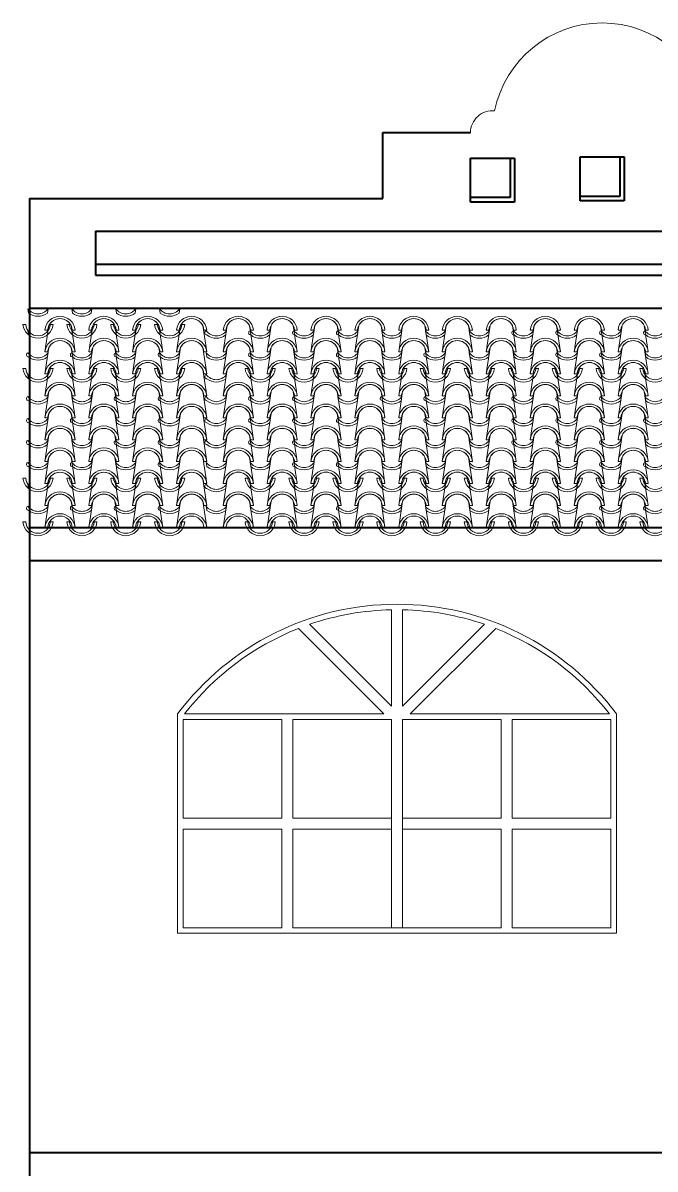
# Model space of a CAD drawing. Header units: inches. Extents: x -114 to 163, y -251 to 267.
# Drawn here: x 97.01 to 99.89, y 53.38 to 58.6 of the extents above; entities that cross this region are included whole.
import ezdxf

# ---------------------------------------------------------------- set-up
doc = ezdxf.new("R2010")
doc.units = ezdxf.units.IN
doc.header["$MEASUREMENT"] = 0
doc.layers.add('DOOR WINDOW 1 75', color=7, linetype='Continuous', lineweight=9, true_color=0x666666)
doc.layers.add('HATCH A 1 75', color=7, linetype='Continuous', lineweight=0, true_color=0xdedede)
doc.layers.add('WALL 1 75', color=250, linetype='Continuous', lineweight=40)

msp = doc.modelspace()

# ---------------------------------------------------------------- linework, layer by layer
at = {"color": 250, "linetype": 'Continuous', "lineweight": 0}
for centre, radius, start, end in [((99.6478, 58.1046), 0.5, 11.4783, 168.5217), ((99.1478, 58.1046), 0.1, 84.2608, 180)]:
    msp.add_arc(centre, radius, start, end, dxfattribs=at)
at = {"layer": 'DOOR WINDOW 1 75'}
for p, q in [((98.6878, 55.9294), (98.6878, 55.49)), ((98.7378, 55.9294), (98.7378, 55.49)), ((98.6878, 55.49), (98.3146, 55.8631)), ((98.7378, 55.49), (99.1109, 55.8631)), ((98.6524, 55.4546), (98.263, 55.8441)), ((98.7731, 55.4546), (99.1626, 55.8441)), ((97.7128, 55.4546), (97.7128, 54.4546)), ((97.7442, 55.4546), (98.6524, 55.4546)), ((98.7731, 55.4546), (99.6813, 55.4546)), ((99.7128, 55.4546), (99.7128, 54.4546)), ((97.7378, 55.4296), (98.1878, 55.4296)), ((97.7378, 55.4296), (97.7378, 54.9796)), ((98.1878, 55.4296), (98.1878, 54.9796)), ((98.2378, 55.4296), (98.6878, 55.4296)), ((98.2378, 55.4296), (98.2378, 54.9796)), ((98.6878, 55.4296), (98.6878, 54.4796)), ((98.7378, 55.4296), (99.1878, 55.4296)), ((98.7378, 55.4296), (98.7378, 54.4796)), ((99.1878, 55.4296), (99.1878, 54.9796)), ((99.2378, 55.4296), (99.6878, 55.4296)), ((99.2378, 55.4296), (99.2378, 54.9796)), ((99.6878, 55.4296), (99.6878, 54.9796)), ((97.7378, 54.9796), (98.1878, 54.9796)), ((98.2378, 54.9796), (98.6878, 54.9796)), ((98.7378, 54.9796), (99.1878, 54.9796)), ((99.2378, 54.9796), (99.6878, 54.9796)), ((97.7378, 54.9296), (98.1878, 54.9296)), ((97.7378, 54.9296), (97.7378, 54.4796)), ((98.1878, 54.9296), (98.1878, 54.4796)), ((98.2378, 54.9296), (98.6878, 54.9296)), ((98.2378, 54.9296), (98.2378, 54.4796)), ((98.7378, 54.9296), (99.1878, 54.9296)), ((99.1878, 54.9296), (99.1878, 54.4796)), ((99.2378, 54.9296), (99.6878, 54.9296)), ((99.2378, 54.9296), (99.2378, 54.4796)), ((99.6878, 54.9296), (99.6878, 54.4796)), ((97.7128, 54.4546), (99.7128, 54.4546)), ((97.7378, 54.4796), (98.1878, 54.4796)), ((98.2378, 54.4796), (99.1878, 54.4796)), ((99.2378, 54.4796), (99.6878, 54.4796))]:
    msp.add_line(p, q, dxfattribs=at)
for radius, start, end in [(1.25, 36.8699, 143.1301), (1.225, 91.1694, 108.9663), (1.225, 71.0337, 88.8306), (1.225, 111.5416, 142.248), (1.225, 37.752, 68.4584)]:
    msp.add_arc((98.7128, 54.7046), radius, start, end, dxfattribs=at)
at = {"layer": 'HATCH A 1 75'}
for points in [[(97.0306, 57.3014), (97.0335, 57.2821, 0.347987), (97.1193, 57.2821), (97.1222, 57.3014, -0.511446), (97.0306, 57.3014, 0.861187)], [(97.2306, 57.3014), (97.2335, 57.2821, 0.347987), (97.3193, 57.2821), (97.3222, 57.3014, -0.511446), (97.2306, 57.3014, 0.861187)], [(97.4306, 57.3014), (97.4335, 57.2821, 0.347987), (97.5193, 57.2821), (97.5222, 57.3014, -0.511446), (97.4306, 57.3014, 0.861187)], [(97.6306, 57.3014), (97.6335, 57.2821, 0.347987), (97.7193, 57.2821), (97.7222, 57.3014, -0.511446), (97.6306, 57.3014, 0.861187)], [(97.1077, 57.1046), (97.1257, 57.2248, -0.624551), (97.2271, 57.2248), (97.2452, 57.1046)], [(97.3077, 57.1046), (97.3257, 57.2248, -0.624551), (97.4271, 57.2248), (97.4452, 57.1046)], [(97.5077, 57.1046), (97.5257, 57.2248, -0.624551), (97.6271, 57.2248), (97.6452, 57.1046)], [(97.7077, 57.1046), (97.7257, 57.2248, -0.624551), (97.8271, 57.2248), (97.8452, 57.1046)], [(97.9204, 57.1046), (97.9384, 57.2248, -0.624551), (98.0399, 57.2248), (98.0579, 57.1046)], [(98.1204, 57.1046), (98.1384, 57.2248, -0.624551), (98.2399, 57.2248), (98.2579, 57.1046)], [(98.3204, 57.1046), (98.3384, 57.2248, -0.624551), (98.4399, 57.2248), (98.4579, 57.1046)], [(98.5204, 57.1046), (98.5384, 57.2248, -0.624551), (98.6399, 57.2248), (98.6579, 57.1046)], [(98.7204, 57.1046), (98.7384, 57.2248, -0.624551), (98.8399, 57.2248), (98.8579, 57.1046)], [(98.919, 57.1046), (98.937, 57.2248, -0.624551), (99.0385, 57.2248), (99.0565, 57.1046)], [(99.119, 57.1047), (99.137, 57.2248, -0.624551), (99.2385, 57.2248), (99.2565, 57.1047)], [(99.3203, 57.1046), (99.3383, 57.2248, -0.624551), (99.4398, 57.2248), (99.4578, 57.1046)], [(99.5203, 57.1046), (99.5383, 57.2248, -0.624551), (99.6398, 57.2248), (99.6578, 57.1046)], [(99.7203, 57.1046), (99.7383, 57.2248, -0.624551), (99.8398, 57.2248), (99.8578, 57.1046)], [(97.0306, 57.2014), (97.0335, 57.1821, 0.347987)], [(97.2306, 57.2014), (97.2335, 57.1821, 0.347987)], [(97.4306, 57.2014), (97.4335, 57.1821, 0.347987)], [(97.5193, 57.1821), (97.5222, 57.2014, -0.511446)], [(97.6306, 57.2014), (97.6335, 57.1821, 0.347987)], [(97.9349, 57.2014, -0.511446), (97.8434, 57.2014, 0.861187), (97.8463, 57.1821, 0.347987), (97.932, 57.1821)], [(98.1349, 57.2014, -0.511446), (98.0434, 57.2014, 0.861187), (98.0463, 57.1821, 0.347987), (98.132, 57.1821)], [(98.3349, 57.2014, -0.511446), (98.2434, 57.2014, 0.861187), (98.2463, 57.1821, 0.347987), (98.332, 57.1821)], [(98.5349, 57.2014, -0.511446), (98.4434, 57.2014, 0.861187), (98.4463, 57.1821, 0.347987), (98.532, 57.1821)], [(98.6434, 57.2014), (98.6463, 57.1821, 0.347987), (98.732, 57.1821), (98.7349, 57.2014, -0.511446), (98.6434, 57.2014, 0.861187)], [(98.842, 57.2014), (98.8449, 57.1821, 0.347987), (98.9306, 57.1821), (98.9335, 57.2014, -0.511446), (98.842, 57.2014, 0.861187)], [(99.042, 57.2014), (99.0449, 57.1821, 0.347987), (99.1306, 57.1821), (99.1335, 57.2014, -0.511446), (99.042, 57.2014, 0.861187)], [(99.3348, 57.2014, -0.511446), (99.2433, 57.2014, 0.861187), (99.2462, 57.1821, 0.347987), (99.3319, 57.1821)], [(99.5348, 57.2014, -0.511446), (99.4433, 57.2014, 0.861187), (99.4462, 57.1821, 0.347987), (99.5319, 57.1821)], [(99.7348, 57.2014, -0.511446), (99.6433, 57.2014, 0.861187), (99.6462, 57.1821, 0.347987), (99.7319, 57.1821)], [(99.9348, 57.2014, -0.511446), (99.8433, 57.2014, 0.861187), (99.8462, 57.1821, 0.347987), (99.9319, 57.1821)], [(97.1077, 57.0046), (97.1257, 57.1248, -0.624551), (97.2271, 57.1248), (97.2452, 57.0046)], [(97.3077, 57.0046), (97.3257, 57.1248, -0.624551), (97.4271, 57.1248), (97.4452, 57.0046)], [(97.5077, 57.0046), (97.5257, 57.1248, -0.624551), (97.6271, 57.1248), (97.6452, 57.0046)], [(97.7077, 57.0046), (97.7257, 57.1248, -0.624551), (97.8271, 57.1248), (97.8452, 57.0046)], [(97.9204, 57.0046), (97.9384, 57.1248, -0.624551), (98.0399, 57.1248), (98.0579, 57.0046)], [(98.1204, 57.0046), (98.1384, 57.1248, -0.624551), (98.2399, 57.1248), (98.2579, 57.0046)], [(98.3204, 57.0046), (98.3384, 57.1248, -0.624551), (98.4399, 57.1248), (98.4579, 57.0046)], [(98.5204, 57.0046), (98.5384, 57.1248, -0.624551), (98.6399, 57.1248), (98.6579, 57.0046)], [(98.7204, 57.0046), (98.7384, 57.1248, -0.624551), (98.8399, 57.1248), (98.8579, 57.0046)], [(98.919, 57.0046), (98.937, 57.1248, -0.624551), (99.0385, 57.1248), (99.0565, 57.0046)], [(99.119, 57.0047), (99.137, 57.1248, -0.624551), (99.2385, 57.1248), (99.2565, 57.0047)], [(99.3203, 57.0046), (99.3383, 57.1248, -0.624551), (99.4398, 57.1248), (99.4578, 57.0046)], [(99.5203, 57.0046), (99.5383, 57.1248, -0.624551), (99.6398, 57.1248), (99.6578, 57.0046)], [(99.7203, 57.0046), (99.7383, 57.1248, -0.624551), (99.8398, 57.1248), (99.8578, 57.0046)], [(97.1222, 57.1014, -0.511446), (97.0306, 57.1014, 0.861187), (97.0335, 57.0821, 0.347987), (97.1193, 57.0821)], [(97.3222, 57.1014, -0.511446), (97.2306, 57.1014, 0.861187), (97.2335, 57.0821, 0.347987), (97.3193, 57.0821)], [(97.5222, 57.1014, -0.511446), (97.4306, 57.1014, 0.861187), (97.4335, 57.0821, 0.347987), (97.5193, 57.0821)], [(97.7222, 57.1014, -0.511446), (97.6306, 57.1014, 0.861187), (97.6335, 57.0821, 0.347987), (97.7193, 57.0821)], [(97.8434, 57.1014), (97.8463, 57.0821, 0.347987), (97.932, 57.0821), (97.9349, 57.1014, -0.511446), (97.8434, 57.1014, 0.861187)], [(98.1349, 57.1014, -0.511446), (98.0434, 57.1014, 0.861187), (98.0463, 57.0821, 0.347987), (98.132, 57.0821)], [(98.2434, 57.1014), (98.2463, 57.0821, 0.347987), (98.332, 57.0821), (98.3349, 57.1014, -0.511446), (98.2434, 57.1014, 0.861187)], [(98.5349, 57.1014, -0.511446), (98.4434, 57.1014, 0.861187), (98.4463, 57.0821, 0.347987), (98.532, 57.0821)], [(98.6434, 57.1014), (98.6463, 57.0821, 0.347987), (98.732, 57.0821), (98.7349, 57.1014, -0.511446), (98.6434, 57.1014, 0.861187)], [(98.9335, 57.1014, -0.511446), (98.842, 57.1014, 0.861187), (98.8449, 57.0821, 0.347987), (98.9306, 57.0821)], [(99.042, 57.1014), (99.0449, 57.0821, 0.347987), (99.1306, 57.0821), (99.1335, 57.1014, -0.511446), (99.042, 57.1014, 0.861187)], [(99.2433, 57.1014), (99.2462, 57.0821, 0.347987), (99.3319, 57.0821), (99.3348, 57.1014, -0.511446), (99.2433, 57.1014, 0.861187)], [(99.5348, 57.1014, -0.511446), (99.4433, 57.1014, 0.861187), (99.4462, 57.0821, 0.347987), (99.5319, 57.0821)], [(99.7348, 57.1014, -0.511446), (99.6433, 57.1014, 0.861187), (99.6462, 57.0821, 0.347987), (99.7319, 57.0821)], [(99.8433, 57.1014), (99.8462, 57.0821, 0.347987), (99.9319, 57.0821), (99.9348, 57.1014, -0.511446), (99.8433, 57.1014, 0.861187)], [(97.1077, 56.9046), (97.1257, 57.0248, -0.624551), (97.2271, 57.0248), (97.2452, 56.9046)], [(97.3077, 56.9046), (97.3257, 57.0248, -0.624551), (97.4271, 57.0248), (97.4452, 56.9046)], [(97.5077, 56.9046), (97.5257, 57.0248, -0.624551), (97.6271, 57.0248), (97.6452, 56.9046)], [(97.7077, 56.9046), (97.7257, 57.0248, -0.624551), (97.8271, 57.0248), (97.8452, 56.9046)], [(97.9204, 56.9046), (97.9384, 57.0248, -0.624551), (98.0399, 57.0248), (98.0579, 56.9046)], [(98.1204, 56.9046), (98.1384, 57.0248, -0.624551), (98.2399, 57.0248), (98.2579, 56.9046)], [(98.3204, 56.9046), (98.3384, 57.0248, -0.624551), (98.4399, 57.0248), (98.4579, 56.9046)], [(98.5204, 56.9046), (98.5384, 57.0248, -0.624551), (98.6399, 57.0248), (98.6579, 56.9046)], [(98.7204, 56.9046), (98.7384, 57.0248, -0.624551), (98.8399, 57.0248), (98.8579, 56.9046)], [(98.919, 56.9046), (98.937, 57.0248, -0.624551), (99.0385, 57.0248), (99.0565, 56.9046)], [(99.119, 56.9047), (99.137, 57.0248, -0.624551), (99.2385, 57.0248), (99.2565, 56.9047)], [(99.3203, 56.9046), (99.3383, 57.0248, -0.624551), (99.4398, 57.0248), (99.4578, 56.9046)], [(99.5203, 56.9046), (99.5383, 57.0248, -0.624551), (99.6398, 57.0248), (99.6578, 56.9046)], [(99.7203, 56.9046), (99.7383, 57.0248, -0.624551), (99.8398, 57.0248), (99.8578, 56.9046)], [(97.0306, 57.0014), (97.0335, 56.9821, 0.347987)], [(97.1077, 56.8046), (97.1257, 56.9248, -0.624551), (97.2271, 56.9248), (97.2452, 56.8046)], [(97.2306, 57.0014), (97.2335, 56.9821, 0.347987)], [(97.3077, 56.8046), (97.3257, 56.9248, -0.624551), (97.4271, 56.9248), (97.4452, 56.8046)], [(97.4306, 57.0014), (97.4335, 56.9821, 0.347987)], [(97.5077, 56.8046), (97.5257, 56.9248, -0.624551), (97.6271, 56.9248), (97.6452, 56.8046)], [(97.5193, 56.9821), (97.5222, 57.0014, -0.511446)], [(97.6306, 57.0014), (97.6335, 56.9821, 0.347987)], [(97.7077, 56.8046), (97.7257, 56.9248, -0.624551), (97.8271, 56.9248), (97.8452, 56.8046)], [(97.9349, 57.0014, -0.511446), (97.8434, 57.0014, 0.861187), (97.8463, 56.9821, 0.347987), (97.932, 56.9821)], [(97.9204, 56.8046), (97.9384, 56.9248, -0.624551), (98.0399, 56.9248), (98.0579, 56.8046)], [(98.0434, 57.0014), (98.0463, 56.9821, 0.347987)], [(98.1204, 56.8046), (98.1384, 56.9248, -0.624551), (98.2399, 56.9248), (98.2579, 56.8046)], [(98.2434, 57.0014), (98.2463, 56.9821, 0.347987)], [(98.3204, 56.8046), (98.3384, 56.9248, -0.624551), (98.4399, 56.9248), (98.4579, 56.8046)], [(98.4434, 57.0014), (98.4463, 56.9821, 0.347987)], [(98.5204, 56.8046), (98.5384, 56.9248, -0.624551), (98.6399, 56.9248), (98.6579, 56.8046)], [(98.6434, 57.0014), (98.6463, 56.9821, 0.347987)], [(98.7204, 56.8046), (98.7384, 56.9248, -0.624551), (98.8399, 56.9248), (98.8579, 56.8046)], [(98.732, 56.9821), (98.7349, 57.0014, -0.511446)], [(98.842, 57.0014), (98.8449, 56.9821, 0.347987)], [(98.919, 56.8046), (98.937, 56.9248, -0.624551), (99.0385, 56.9248), (99.0565, 56.8046)], [(99.042, 57.0014), (99.0449, 56.9821, 0.347987)], [(99.119, 56.8047), (99.137, 56.9248, -0.624551), (99.2385, 56.9248), (99.2565, 56.8047)], [(99.1306, 56.9821), (99.1335, 57.0014, -0.511446)], [(99.2433, 57.0014), (99.2462, 56.9821, 0.347987)], [(99.3203, 56.8046), (99.3383, 56.9248, -0.624551), (99.4398, 56.9248), (99.4578, 56.8046)], [(99.4433, 57.0014), (99.4462, 56.9821, 0.347987)], [(99.5203, 56.8046), (99.5383, 56.9248, -0.624551), (99.6398, 56.9248), (99.6578, 56.8046)], [(99.6433, 57.0014), (99.6462, 56.9821, 0.347987)], [(99.7203, 56.8046), (99.7383, 56.9248, -0.624551), (99.8398, 56.9248), (99.8578, 56.8046)], [(99.8433, 57.0014), (99.8462, 56.9821, 0.347987)], [(97.1222, 56.9014, -0.511446), (97.0306, 56.9014, 0.861187), (97.0335, 56.8821, 0.347987), (97.1193, 56.8821)], [(97.2306, 56.9014), (97.2335, 56.8821, 0.347987), (97.3193, 56.8821), (97.3222, 56.9014, -0.511446), (97.2306, 56.9014, 0.861187)], [(97.5222, 56.9014, -0.511446), (97.4306, 56.9014, 0.861187), (97.4335, 56.8821, 0.347987), (97.5193, 56.8821)], [(97.7222, 56.9014, -0.511446), (97.6306, 56.9014, 0.861187), (97.6335, 56.8821, 0.347987), (97.7193, 56.8821)], [(97.9349, 56.9014, -0.511446), (97.8434, 56.9014, 0.861187), (97.8463, 56.8821, 0.347987), (97.932, 56.8821)], [(98.1349, 56.9014, -0.511446), (98.0434, 56.9014, 0.861187), (98.0463, 56.8821, 0.347987), (98.132, 56.8821)], [(98.3349, 56.9014, -0.511446), (98.2434, 56.9014, 0.861187), (98.2463, 56.8821, 0.347987), (98.332, 56.8821)], [(98.4434, 56.9014), (98.4463, 56.8821, 0.347987), (98.532, 56.8821), (98.5349, 56.9014, -0.511446), (98.4434, 56.9014, 0.861187)], [(98.7349, 56.9014, -0.511446), (98.6434, 56.9014, 0.861187), (98.6463, 56.8821, 0.347987), (98.732, 56.8821)], [(98.9335, 56.9014, -0.511446), (98.842, 56.9014, 0.861187), (98.8449, 56.8821, 0.347987), (98.9306, 56.8821)], [(99.042, 56.9014), (99.0449, 56.8821, 0.347987), (99.1306, 56.8821), (99.1335, 56.9014, -0.511446), (99.042, 56.9014, 0.861187)], [(99.3348, 56.9014, -0.511446), (99.2433, 56.9014, 0.861187), (99.2462, 56.8821, 0.347987), (99.3319, 56.8821)], [(99.5348, 56.9014, -0.511446), (99.4433, 56.9014, 0.861187), (99.4462, 56.8821, 0.347987), (99.5319, 56.8821)], [(99.7348, 56.9014, -0.511446), (99.6433, 56.9014, 0.861187), (99.6462, 56.8821, 0.347987), (99.7319, 56.8821)], [(99.8433, 56.9014), (99.8462, 56.8821, 0.347987), (99.9319, 56.8821), (99.9348, 56.9014, -0.511446), (99.8433, 56.9014, 0.861187)], [(97.1077, 56.7046), (97.1257, 56.8248, -0.624551), (97.2271, 56.8248), (97.2452, 56.7046)], [(97.3077, 56.7046), (97.3257, 56.8248, -0.624551), (97.4271, 56.8248), (97.4452, 56.7046)], [(97.5077, 56.7046), (97.5257, 56.8248, -0.624551), (97.6271, 56.8248), (97.6452, 56.7046)], [(97.7077, 56.7046), (97.7257, 56.8248, -0.624551), (97.8271, 56.8248), (97.8452, 56.7046)], [(97.9204, 56.7046), (97.9384, 56.8248, -0.624551), (98.0399, 56.8248), (98.0579, 56.7046)], [(98.1204, 56.7046), (98.1384, 56.8248, -0.624551), (98.2399, 56.8248), (98.2579, 56.7046)], [(98.3204, 56.7046), (98.3384, 56.8248, -0.624551), (98.4399, 56.8248), (98.4579, 56.7046)], [(98.5204, 56.7046), (98.5384, 56.8248, -0.624551), (98.6399, 56.8248), (98.6579, 56.7046)], [(98.7204, 56.7046), (98.7384, 56.8248, -0.624551), (98.8399, 56.8248), (98.8579, 56.7046)], [(98.919, 56.7046), (98.937, 56.8248, -0.624551), (99.0385, 56.8248), (99.0565, 56.7046)], [(99.119, 56.7047), (99.137, 56.8248, -0.624551), (99.2385, 56.8248), (99.2565, 56.7047)], [(99.3203, 56.7046), (99.3383, 56.8248, -0.624551), (99.4398, 56.8248), (99.4578, 56.7046)], [(99.5203, 56.7046), (99.5383, 56.8248, -0.624551), (99.6398, 56.8248), (99.6578, 56.7046)], [(99.7203, 56.7046), (99.7383, 56.8248, -0.624551), (99.8398, 56.8248), (99.8578, 56.7046)], [(97.1222, 56.8014, -0.511446), (97.0306, 56.8014, 0.861187), (97.0335, 56.7821, 0.347987), (97.1193, 56.7821)], [(97.3222, 56.8014, -0.511446), (97.2306, 56.8014, 0.861187), (97.2335, 56.7821, 0.347987), (97.3193, 56.7821)], [(97.4306, 56.8014), (97.4335, 56.7821, 0.347987), (97.5193, 56.7821), (97.5222, 56.8014, -0.511446), (97.4306, 56.8014, 0.861187)], [(97.7222, 56.8014, -0.511446), (97.6306, 56.8014, 0.861187), (97.6335, 56.7821, 0.347987), (97.7193, 56.7821)], [(97.9349, 56.8014, -0.511446), (97.8434, 56.8014, 0.861187), (97.8463, 56.7821, 0.347987), (97.932, 56.7821)], [(98.1349, 56.8014, -0.511446), (98.0434, 56.8014, 0.861187), (98.0463, 56.7821, 0.347987), (98.132, 56.7821)], [(98.3349, 56.8014, -0.511446), (98.2434, 56.8014, 0.861187), (98.2463, 56.7821, 0.347987), (98.332, 56.7821)], [(98.5349, 56.8014, -0.511446), (98.4434, 56.8014, 0.861187), (98.4463, 56.7821, 0.347987), (98.532, 56.7821)], [(98.6434, 56.8014), (98.6463, 56.7821, 0.347987), (98.732, 56.7821), (98.7349, 56.8014, -0.511446), (98.6434, 56.8014, 0.861187)], [(98.9335, 56.8014, -0.511446), (98.842, 56.8014, 0.861187), (98.8449, 56.7821, 0.347987), (98.9306, 56.7821)], [(99.042, 56.8014), (99.0449, 56.7821, 0.347987), (99.1306, 56.7821), (99.1335, 56.8014, -0.511446), (99.042, 56.8014, 0.861187)], [(99.3348, 56.8014, -0.511446), (99.2433, 56.8014, 0.861187), (99.2462, 56.7821, 0.347987), (99.3319, 56.7821)], [(99.5348, 56.8014, -0.511446), (99.4433, 56.8014, 0.861187), (99.4462, 56.7821, 0.347987), (99.5319, 56.7821)], [(99.7348, 56.8014, -0.511446), (99.6433, 56.8014, 0.861187), (99.6462, 56.7821, 0.347987), (99.7319, 56.7821)], [(99.9348, 56.8014, -0.511446), (99.8433, 56.8014, 0.861187), (99.8462, 56.7821, 0.347987), (99.9319, 56.7821)], [(97.1077, 56.6046), (97.1257, 56.7248, -0.624551), (97.2271, 56.7248), (97.2452, 56.6046)], [(97.3077, 56.6046), (97.3257, 56.7248, -0.624551), (97.4271, 56.7248), (97.4452, 56.6046)], [(97.5077, 56.6046), (97.5257, 56.7248, -0.624551), (97.6271, 56.7248), (97.6452, 56.6046)], [(97.7077, 56.6046), (97.7257, 56.7248, -0.624551), (97.8271, 56.7248), (97.8452, 56.6046)], [(97.9204, 56.6046), (97.9384, 56.7248, -0.624551), (98.0399, 56.7248), (98.0579, 56.6046)], [(98.1204, 56.6046), (98.1384, 56.7248, -0.624551), (98.2399, 56.7248), (98.2579, 56.6046)], [(98.3204, 56.6046), (98.3384, 56.7248, -0.624551), (98.4399, 56.7248), (98.4579, 56.6046)], [(98.5204, 56.6046), (98.5384, 56.7248, -0.624551), (98.6399, 56.7248), (98.6579, 56.6046)], [(98.7204, 56.6046), (98.7384, 56.7248, -0.624551), (98.8399, 56.7248), (98.8579, 56.6046)], [(98.919, 56.6046), (98.937, 56.7248, -0.624551), (99.0385, 56.7248), (99.0565, 56.6046)], [(99.119, 56.6047), (99.137, 56.7248, -0.624551), (99.2385, 56.7248), (99.2565, 56.6047)], [(99.3203, 56.6046), (99.3383, 56.7248, -0.624551), (99.4398, 56.7248), (99.4578, 56.6046)], [(99.5203, 56.6046), (99.5383, 56.7248, -0.624551), (99.6398, 56.7248), (99.6578, 56.6046)], [(99.7203, 56.6046), (99.7383, 56.7248, -0.624551), (99.8398, 56.7248), (99.8578, 56.6046)], [(97.1222, 56.7014, -0.511446), (97.0306, 56.7014, 0.861187), (97.0335, 56.6821, 0.347987), (97.1193, 56.6821)], [(97.2306, 56.7014), (97.2335, 56.6821, 0.347987), (97.3193, 56.6821), (97.3222, 56.7014, -0.511446), (97.2306, 56.7014, 0.861187)], [(97.5222, 56.7014, -0.511446), (97.4306, 56.7014, 0.861187), (97.4335, 56.6821, 0.347987), (97.5193, 56.6821)], [(97.7222, 56.7014, -0.511446), (97.6306, 56.7014, 0.861187), (97.6335, 56.6821, 0.347987), (97.7193, 56.6821)], [(97.9349, 56.7014, -0.511446), (97.8434, 56.7014, 0.861187), (97.8463, 56.6821, 0.347987), (97.932, 56.6821)], [(98.1349, 56.7014, -0.511446), (98.0434, 56.7014, 0.861187), (98.0463, 56.6821, 0.347987), (98.132, 56.6821)], [(98.3349, 56.7014, -0.511446), (98.2434, 56.7014, 0.861187), (98.2463, 56.6821, 0.347987), (98.332, 56.6821)], [(98.4434, 56.7014), (98.4463, 56.6821, 0.347987), (98.532, 56.6821), (98.5349, 56.7014, -0.511446), (98.4434, 56.7014, 0.861187)], [(98.6434, 56.7014), (98.6463, 56.6821, 0.347987), (98.732, 56.6821), (98.7349, 56.7014, -0.511446), (98.6434, 56.7014, 0.861187)], [(98.842, 56.7014), (98.8449, 56.6821, 0.347987), (98.9306, 56.6821), (98.9335, 56.7014, -0.511446), (98.842, 56.7014, 0.861187)], [(99.042, 56.7014), (99.0449, 56.6821, 0.347987), (99.1306, 56.6821), (99.1335, 56.7014, -0.511446), (99.042, 56.7014, 0.861187)], [(99.3348, 56.7014, -0.511446), (99.2433, 56.7014, 0.861187), (99.2462, 56.6821, 0.347987), (99.3319, 56.6821)], [(99.5348, 56.7014, -0.511446), (99.4433, 56.7014, 0.861187), (99.4462, 56.6821, 0.347987), (99.5319, 56.6821)], [(99.7348, 56.7014, -0.511446), (99.6433, 56.7014, 0.861187), (99.6462, 56.6821, 0.347987), (99.7319, 56.6821)], [(99.8433, 56.7014), (99.8462, 56.6821, 0.347987), (99.9319, 56.6821), (99.9348, 56.7014, -0.511446), (99.8433, 56.7014, 0.861187)], [(97.1077, 56.5046), (97.1257, 56.6248, -0.624551), (97.2271, 56.6248), (97.2452, 56.5046)], [(97.3077, 56.5046), (97.3257, 56.6248, -0.624551), (97.4271, 56.6248), (97.4452, 56.5046)], [(97.5077, 56.5046), (97.5257, 56.6248, -0.624551), (97.6271, 56.6248), (97.6452, 56.5046)], [(97.7077, 56.5046), (97.7257, 56.6248, -0.624551), (97.8271, 56.6248), (97.8452, 56.5046)], [(97.9204, 56.5046), (97.9384, 56.6248, -0.624551), (98.0399, 56.6248), (98.0579, 56.5046)], [(98.1204, 56.5046), (98.1384, 56.6248, -0.624551), (98.2399, 56.6248), (98.2579, 56.5046)], [(98.3204, 56.5046), (98.3384, 56.6248, -0.624551), (98.4399, 56.6248), (98.4579, 56.5046)], [(98.5204, 56.5046), (98.5384, 56.6248, -0.624551), (98.6399, 56.6248), (98.6579, 56.5046)], [(98.7204, 56.5046), (98.7384, 56.6248, -0.624551), (98.8399, 56.6248), (98.8579, 56.5046)], [(98.919, 56.5046), (98.937, 56.6248, -0.624551), (99.0385, 56.6248), (99.0565, 56.5046)], [(99.119, 56.5047), (99.137, 56.6248, -0.624551), (99.2385, 56.6248), (99.2565, 56.5047)], [(99.3203, 56.5046), (99.3383, 56.6248, -0.624551), (99.4398, 56.6248), (99.4578, 56.5046)], [(99.5203, 56.5046), (99.5383, 56.6248, -0.624551), (99.6398, 56.6248), (99.6578, 56.5046)], [(99.7203, 56.5046), (99.7383, 56.6248, -0.624551), (99.8398, 56.6248), (99.8578, 56.5046)], [(97.1222, 56.6014, -0.511446), (97.0306, 56.6014, 0.861187), (97.0335, 56.5821, 0.347987), (97.1193, 56.5821)], [(97.3222, 56.6014, -0.511446), (97.2306, 56.6014, 0.861187), (97.2335, 56.5821, 0.347987), (97.3193, 56.5821)], [(97.4306, 56.6014), (97.4335, 56.5821, 0.347987), (97.5193, 56.5821), (97.5222, 56.6014, -0.511446), (97.4306, 56.6014, 0.861187)], [(97.7222, 56.6014, -0.511446), (97.6306, 56.6014, 0.861187), (97.6335, 56.5821, 0.347987), (97.7193, 56.5821)], [(97.8434, 56.6014), (97.8463, 56.5821, 0.347987), (97.932, 56.5821), (97.9349, 56.6014, -0.511446), (97.8434, 56.6014, 0.861187)], [(98.0434, 56.6014), (98.0463, 56.5821, 0.347987), (98.132, 56.5821), (98.1349, 56.6014, -0.511446), (98.0434, 56.6014, 0.861187)], [(98.3349, 56.6014, -0.511446), (98.2434, 56.6014, 0.861187), (98.2463, 56.5821, 0.347987), (98.332, 56.5821)], [(98.5349, 56.6014, -0.511446), (98.4434, 56.6014, 0.861187), (98.4463, 56.5821, 0.347987), (98.532, 56.5821)], [(98.6434, 56.6014), (98.6463, 56.5821, 0.347987), (98.732, 56.5821), (98.7349, 56.6014, -0.511446), (98.6434, 56.6014, 0.861187)], [(98.842, 56.6014), (98.8449, 56.5821, 0.347987), (98.9306, 56.5821), (98.9335, 56.6014, -0.511446), (98.842, 56.6014, 0.861187)], [(99.042, 56.6014), (99.0449, 56.5821, 0.347987), (99.1306, 56.5821), (99.1335, 56.6014, -0.511446), (99.042, 56.6014, 0.861187)], [(99.2433, 56.6014), (99.2462, 56.5821, 0.347987), (99.3319, 56.5821), (99.3348, 56.6014, -0.511446), (99.2433, 56.6014, 0.861187)], [(99.4433, 56.6014), (99.4462, 56.5821, 0.347987), (99.5319, 56.5821), (99.5348, 56.6014, -0.511446), (99.4433, 56.6014, 0.861187)], [(99.7348, 56.6014, -0.511446), (99.6433, 56.6014, 0.861187), (99.6462, 56.5821, 0.347987), (99.7319, 56.5821)], [(99.9348, 56.6014, -0.511446), (99.8433, 56.6014, 0.861187), (99.8462, 56.5821, 0.347987), (99.9319, 56.5821)], [(97.1077, 56.4046), (97.1257, 56.5248, -0.624551), (97.2271, 56.5248), (97.2452, 56.4046)], [(97.3077, 56.4046), (97.3257, 56.5248, -0.624551), (97.4271, 56.5248), (97.4452, 56.4046)], [(97.5077, 56.4046), (97.5257, 56.5248, -0.624551), (97.6271, 56.5248), (97.6452, 56.4046)], [(97.7077, 56.4046), (97.7257, 56.5248, -0.624551), (97.8271, 56.5248), (97.8452, 56.4046)], [(97.9204, 56.4046), (97.9384, 56.5248, -0.624551), (98.0399, 56.5248), (98.0579, 56.4046)], [(98.1204, 56.4046), (98.1384, 56.5248, -0.624551), (98.2399, 56.5248), (98.2579, 56.4046)], [(98.3204, 56.4046), (98.3384, 56.5248, -0.624551), (98.4399, 56.5248), (98.4579, 56.4046)], [(98.5204, 56.4046), (98.5384, 56.5248, -0.624551), (98.6399, 56.5248), (98.6579, 56.4046)], [(98.7204, 56.4046), (98.7384, 56.5248, -0.624551), (98.8399, 56.5248), (98.8579, 56.4046)], [(98.919, 56.4046), (98.937, 56.5248, -0.624551), (99.0385, 56.5248), (99.0565, 56.4046)], [(99.119, 56.4047), (99.137, 56.5248, -0.624551), (99.2385, 56.5248), (99.2565, 56.4047)], [(99.3203, 56.4046), (99.3383, 56.5248, -0.624551), (99.4398, 56.5248), (99.4578, 56.4046)], [(99.5203, 56.4046), (99.5383, 56.5248, -0.624551), (99.6398, 56.5248), (99.6578, 56.4046)], [(99.7203, 56.4046), (99.7383, 56.5248, -0.624551), (99.8398, 56.5248), (99.8578, 56.4046)], [(97.0306, 56.5014), (97.0335, 56.4821, 0.347987)], [(97.2306, 56.5014), (97.2335, 56.4821, 0.347987)], [(97.4306, 56.5014), (97.4335, 56.4821, 0.347987)], [(97.5193, 56.4821), (97.5222, 56.5014, -0.511446)], [(97.6306, 56.5014), (97.6335, 56.4821, 0.347987)], [(97.9349, 56.5014, -0.511446), (97.8434, 56.5014, 0.861187), (97.8463, 56.4821, 0.347987), (97.932, 56.4821)], [(98.0434, 56.5014), (98.0463, 56.4821, 0.347987)], [(98.2434, 56.5014), (98.2463, 56.4821, 0.347987)], [(98.4434, 56.5014), (98.4463, 56.4821, 0.347987)], [(98.6434, 56.5014), (98.6463, 56.4821, 0.347987)], [(98.732, 56.4821), (98.7349, 56.5014, -0.511446)], [(98.842, 56.5014), (98.8449, 56.4821, 0.347987)], [(98.9306, 56.4821), (98.9335, 56.5014, -0.511446)], [(99.042, 56.5014), (99.0449, 56.4821, 0.347987)], [(99.1306, 56.4821), (99.1335, 56.5014, -0.511446)], [(99.2433, 56.5014), (99.2462, 56.4821, 0.347987)], [(99.4433, 56.5014), (99.4462, 56.4821, 0.347987)], [(99.6433, 56.5014), (99.6462, 56.4821, 0.347987)], [(99.8433, 56.5014), (99.8462, 56.4821, 0.347987)], [(97.1077, 56.3046), (97.1257, 56.4248, -0.624551), (97.2271, 56.4248), (97.2452, 56.3046)], [(97.3077, 56.3046), (97.3257, 56.4248, -0.624551), (97.4271, 56.4248), (97.4452, 56.3046)], [(97.5077, 56.3046), (97.5257, 56.4248, -0.624551), (97.6271, 56.4248), (97.6452, 56.3046)], [(97.7077, 56.3046), (97.7257, 56.4248, -0.624551), (97.8271, 56.4248), (97.8452, 56.3046)], [(97.9204, 56.3046), (97.9384, 56.4248, -0.624551), (98.0399, 56.4248), (98.0579, 56.3046)], [(98.1204, 56.3046), (98.1384, 56.4248, -0.624551), (98.2399, 56.4248), (98.2579, 56.3046)], [(98.3204, 56.3046), (98.3384, 56.4248, -0.624551), (98.4399, 56.4248), (98.4579, 56.3046)], [(98.5204, 56.3046), (98.5384, 56.4248, -0.624551), (98.6399, 56.4248), (98.6579, 56.3046)], [(98.7204, 56.3046), (98.7384, 56.4248, -0.624551), (98.8399, 56.4248), (98.8579, 56.3046)], [(98.919, 56.3046), (98.937, 56.4248, -0.624551), (99.0385, 56.4248), (99.0565, 56.3046)], [(99.119, 56.3047), (99.137, 56.4248, -0.624551), (99.2385, 56.4248), (99.2565, 56.3047)], [(99.3203, 56.3046), (99.3383, 56.4248, -0.624551), (99.4398, 56.4248), (99.4578, 56.3046)], [(99.5203, 56.3046), (99.5383, 56.4248, -0.624551), (99.6398, 56.4248), (99.6578, 56.3046)], [(99.7203, 56.3046), (99.7383, 56.4248, -0.624551), (99.8398, 56.4248), (99.8578, 56.3046)], [(97.1222, 56.4014, -0.511446), (97.0306, 56.4014, 0.861187), (97.0335, 56.3821, 0.347987), (97.1193, 56.3821)], [(97.3222, 56.4014, -0.511446), (97.2306, 56.4014, 0.861187), (97.2335, 56.3821, 0.347987), (97.3193, 56.3821)], [(97.5222, 56.4014, -0.511446), (97.4306, 56.4014, 0.861187), (97.4335, 56.3821, 0.347987), (97.5193, 56.3821)], [(97.7222, 56.4014, -0.511446), (97.6306, 56.4014, 0.861187), (97.6335, 56.3821, 0.347987), (97.7193, 56.3821)], [(97.8434, 56.4014), (97.8463, 56.3821, 0.347987), (97.932, 56.3821), (97.9349, 56.4014, -0.511446), (97.8434, 56.4014, 0.861187)], [(98.0434, 56.4014), (98.0463, 56.3821, 0.347987), (98.132, 56.3821), (98.1349, 56.4014, -0.511446), (98.0434, 56.4014, 0.861187)], [(98.2434, 56.4014), (98.2463, 56.3821, 0.347987), (98.332, 56.3821), (98.3349, 56.4014, -0.511446), (98.2434, 56.4014, 0.861187)], [(98.5349, 56.4014, -0.511446), (98.4434, 56.4014, 0.861187), (98.4463, 56.3821, 0.347987), (98.532, 56.3821)], [(98.6434, 56.4014), (98.6463, 56.3821, 0.347987), (98.732, 56.3821), (98.7349, 56.4014, -0.511446), (98.6434, 56.4014, 0.861187)], [(98.842, 56.4014), (98.8449, 56.3821, 0.347987), (98.9306, 56.3821), (98.9335, 56.4014, -0.511446), (98.842, 56.4014, 0.861187)], [(99.042, 56.4014), (99.0449, 56.3821, 0.347987), (99.1306, 56.3821), (99.1335, 56.4014, -0.511446), (99.042, 56.4014, 0.861187)], [(99.2433, 56.4014), (99.2462, 56.3821, 0.347987), (99.3319, 56.3821), (99.3348, 56.4014, -0.511446), (99.2433, 56.4014, 0.861187)], [(99.4433, 56.4014), (99.4462, 56.3821, 0.347987), (99.5319, 56.3821), (99.5348, 56.4014, -0.511446), (99.4433, 56.4014, 0.861187)], [(99.7348, 56.4014, -0.511446), (99.6433, 56.4014, 0.861187), (99.6462, 56.3821, 0.347987), (99.7319, 56.3821)], [(99.9348, 56.4014, -0.511446), (99.8433, 56.4014, 0.861187), (99.8462, 56.3821, 0.347987), (99.9319, 56.3821)]]:
    msp.add_lwpolyline(points, format="xyb", dxfattribs=at)
for points in [[(97.2452, 57.2046, 0.911706), (97.1077, 57.2046), (97.1202, 57.2046, -0.921959), (97.2327, 57.2046)], [(97.4452, 57.2046, 0.911706), (97.3077, 57.2046), (97.3202, 57.2046, -0.921959), (97.4327, 57.2046)], [(97.6452, 57.2046, 0.911706), (97.5077, 57.2046), (97.5202, 57.2046, -0.921959), (97.6327, 57.2046)], [(97.8452, 57.2046, 0.911706), (97.7077, 57.2046), (97.7202, 57.2046, -0.921959), (97.8327, 57.2046)], [(98.0579, 57.2046, 0.911706), (97.9204, 57.2046), (97.9329, 57.2046, -0.921959), (98.0454, 57.2046)], [(98.2579, 57.2046, 0.911706), (98.1204, 57.2046), (98.1329, 57.2046, -0.921959), (98.2454, 57.2046)], [(98.4579, 57.2046, 0.911706), (98.3204, 57.2046), (98.3329, 57.2046, -0.921959), (98.4454, 57.2046)], [(98.6579, 57.2046, 0.911706), (98.5204, 57.2046), (98.5329, 57.2046, -0.921959), (98.6454, 57.2046)], [(98.8579, 57.2046, 0.911706), (98.7204, 57.2046), (98.7329, 57.2046, -0.921959), (98.8454, 57.2046)], [(99.0565, 57.2046, 0.911706), (98.919, 57.2046), (98.9315, 57.2046, -0.921959), (99.044, 57.2046)], [(99.2565, 57.2047, 0.911706), (99.119, 57.2047), (99.1315, 57.2047, -0.921959), (99.244, 57.2047)], [(99.4578, 57.2046, 0.911706), (99.3203, 57.2046), (99.3328, 57.2046, -0.921959), (99.4453, 57.2046)], [(99.6578, 57.2046, 0.911706), (99.5203, 57.2046), (99.5328, 57.2046, -0.921959), (99.6453, 57.2046)], [(99.8578, 57.2046, 0.911706), (99.7203, 57.2046), (99.7328, 57.2046, -0.921959), (99.8453, 57.2046)], [(97.0077, 57.2298, 0.911706), (97.1452, 57.2298), (97.1327, 57.2298, -0.921959), (97.0202, 57.2298)], [(97.2077, 57.2298, 0.911706), (97.3452, 57.2298), (97.3327, 57.2298, -0.921959), (97.2202, 57.2298)], [(97.4077, 57.2298, 0.911706), (97.5452, 57.2298), (97.5327, 57.2298, -0.921959), (97.4202, 57.2298)], [(97.6077, 57.2298, 0.911706), (97.7452, 57.2298), (97.7327, 57.2298, -0.921959), (97.6202, 57.2298)], [(97.2452, 57.1046, 0.911706), (97.1077, 57.1046), (97.1202, 57.1046, -0.921959), (97.2327, 57.1046)], [(97.4452, 57.1046, 0.911706), (97.3077, 57.1046), (97.3202, 57.1046, -0.921959), (97.4327, 57.1046)], [(97.6452, 57.1046, 0.911706), (97.5077, 57.1046), (97.5202, 57.1046, -0.921959), (97.6327, 57.1046)], [(97.8452, 57.1046, 0.911706), (97.7077, 57.1046), (97.7202, 57.1046, -0.921959), (97.8327, 57.1046)], [(98.0579, 57.1046, 0.911706), (97.9204, 57.1046), (97.9329, 57.1046, -0.921959), (98.0454, 57.1046)], [(98.2579, 57.1046, 0.911706), (98.1204, 57.1046), (98.1329, 57.1046, -0.921959), (98.2454, 57.1046)], [(98.4579, 57.1046, 0.911706), (98.3204, 57.1046), (98.3329, 57.1046, -0.921959), (98.4454, 57.1046)], [(98.6579, 57.1046, 0.911706), (98.5204, 57.1046), (98.5329, 57.1046, -0.921959), (98.6454, 57.1046)], [(98.8579, 57.1046, 0.911706), (98.7204, 57.1046), (98.7329, 57.1046, -0.921959), (98.8454, 57.1046)], [(99.0565, 57.1046, 0.911706), (98.919, 57.1046), (98.9315, 57.1046, -0.921959), (99.044, 57.1046)], [(99.2565, 57.1047, 0.911706), (99.119, 57.1047), (99.1315, 57.1047, -0.921959), (99.244, 57.1047)], [(99.4578, 57.1046, 0.911706), (99.3203, 57.1046), (99.3328, 57.1046, -0.921959), (99.4453, 57.1046)], [(99.6578, 57.1046, 0.911706), (99.5203, 57.1046), (99.5328, 57.1046, -0.921959), (99.6453, 57.1046)], [(99.8578, 57.1046, 0.911706), (99.7203, 57.1046), (99.7328, 57.1046, -0.921959), (99.8453, 57.1046)], [(97.2452, 57.0046, 0.911706), (97.1077, 57.0046), (97.1202, 57.0046, -0.921959), (97.2327, 57.0046)], [(97.4452, 57.0046, 0.911706), (97.3077, 57.0046), (97.3202, 57.0046, -0.921959), (97.4327, 57.0046)], [(97.6452, 57.0046, 0.911706), (97.5077, 57.0046), (97.5202, 57.0046, -0.921959), (97.6327, 57.0046)], [(97.8452, 57.0046, 0.911706), (97.7077, 57.0046), (97.7202, 57.0046, -0.921959), (97.8327, 57.0046)], [(98.0579, 57.0046, 0.911706), (97.9204, 57.0046), (97.9329, 57.0046, -0.921959), (98.0454, 57.0046)], [(98.2579, 57.0046, 0.911706), (98.1204, 57.0046), (98.1329, 57.0046, -0.921959), (98.2454, 57.0046)], [(98.4579, 57.0046, 0.911706), (98.3204, 57.0046), (98.3329, 57.0046, -0.921959), (98.4454, 57.0046)], [(98.6579, 57.0046, 0.911706), (98.5204, 57.0046), (98.5329, 57.0046, -0.921959), (98.6454, 57.0046)], [(98.8579, 57.0046, 0.911706), (98.7204, 57.0046), (98.7329, 57.0046, -0.921959), (98.8454, 57.0046)], [(99.0565, 57.0046, 0.911706), (98.919, 57.0046), (98.9315, 57.0046, -0.921959), (99.044, 57.0046)], [(99.2565, 57.0047, 0.911706), (99.119, 57.0047), (99.1315, 57.0047, -0.921959), (99.244, 57.0047)], [(99.4578, 57.0046, 0.911706), (99.3203, 57.0046), (99.3328, 57.0046, -0.921959), (99.4453, 57.0046)], [(99.6578, 57.0046, 0.911706), (99.5203, 57.0046), (99.5328, 57.0046, -0.921959), (99.6453, 57.0046)], [(99.8578, 57.0046, 0.911706), (99.7203, 57.0046), (99.7328, 57.0046, -0.921959), (99.8453, 57.0046)], [(97.0077, 57.0298, 0.911706), (97.1452, 57.0298), (97.1327, 57.0298, -0.921959), (97.0202, 57.0298)], [(97.2077, 57.0298, 0.911706), (97.3452, 57.0298), (97.3327, 57.0298, -0.921959), (97.2202, 57.0298)], [(97.4077, 57.0298, 0.911706), (97.5452, 57.0298), (97.5327, 57.0298, -0.921959), (97.4202, 57.0298)], [(97.6077, 57.0298, 0.911706), (97.7452, 57.0298), (97.7327, 57.0298, -0.921959), (97.6202, 57.0298)], [(98.0204, 57.0298, 0.911706), (98.1579, 57.0298), (98.1454, 57.0298, -0.921959), (98.0329, 57.0298)], [(98.2204, 57.0298, 0.911706), (98.3579, 57.0298), (98.3454, 57.0298, -0.921959), (98.2329, 57.0298)], [(98.4204, 57.0298, 0.911706), (98.5579, 57.0298), (98.5454, 57.0298, -0.921959), (98.4329, 57.0298)], [(98.6204, 57.0298, 0.911706), (98.7579, 57.0298), (98.7454, 57.0298, -0.921959), (98.6329, 57.0298)], [(98.819, 57.0298, 0.911706), (98.9565, 57.0298), (98.944, 57.0298, -0.921959), (98.8315, 57.0298)], [(99.019, 57.0298, 0.911706), (99.1565, 57.0298), (99.144, 57.0298, -0.921959), (99.0315, 57.0298)], [(99.2203, 57.0298, 0.911706), (99.3578, 57.0298), (99.3453, 57.0298, -0.921959), (99.2328, 57.0298)], [(99.4203, 57.0298, 0.911706), (99.5578, 57.0298), (99.5453, 57.0298, -0.921959), (99.4328, 57.0298)], [(99.6203, 57.0298, 0.911706), (99.7578, 57.0298), (99.7453, 57.0298, -0.921959), (99.6328, 57.0298)], [(99.8203, 57.0298, 0.911706), (99.9578, 57.0298), (99.9453, 57.0298, -0.921959), (99.8328, 57.0298)], [(97.2452, 56.9046, 0.911706), (97.1077, 56.9046), (97.1202, 56.9046, -0.921959), (97.2327, 56.9046)], [(97.4452, 56.9046, 0.911706), (97.3077, 56.9046), (97.3202, 56.9046, -0.921959), (97.4327, 56.9046)], [(97.6452, 56.9046, 0.911706), (97.5077, 56.9046), (97.5202, 56.9046, -0.921959), (97.6327, 56.9046)], [(97.8452, 56.9046, 0.911706), (97.7077, 56.9046), (97.7202, 56.9046, -0.921959), (97.8327, 56.9046)], [(98.0579, 56.9046, 0.911706), (97.9204, 56.9046), (97.9329, 56.9046, -0.921959), (98.0454, 56.9046)], [(98.2579, 56.9046, 0.911706), (98.1204, 56.9046), (98.1329, 56.9046, -0.921959), (98.2454, 56.9046)], [(98.4579, 56.9046, 0.911706), (98.3204, 56.9046), (98.3329, 56.9046, -0.921959), (98.4454, 56.9046)], [(98.6579, 56.9046, 0.911706), (98.5204, 56.9046), (98.5329, 56.9046, -0.921959), (98.6454, 56.9046)], [(98.8579, 56.9046, 0.911706), (98.7204, 56.9046), (98.7329, 56.9046, -0.921959), (98.8454, 56.9046)], [(99.0565, 56.9046, 0.911706), (98.919, 56.9046), (98.9315, 56.9046, -0.921959), (99.044, 56.9046)], [(99.2565, 56.9047, 0.911706), (99.119, 56.9047), (99.1315, 56.9047, -0.921959), (99.244, 56.9047)], [(99.4578, 56.9046, 0.911706), (99.3203, 56.9046), (99.3328, 56.9046, -0.921959), (99.4453, 56.9046)], [(99.6578, 56.9046, 0.911706), (99.5203, 56.9046), (99.5328, 56.9046, -0.921959), (99.6453, 56.9046)], [(99.8578, 56.9046, 0.911706), (99.7203, 56.9046), (99.7328, 56.9046, -0.921959), (99.8453, 56.9046)], [(97.2452, 56.8046, 0.911706), (97.1077, 56.8046), (97.1202, 56.8046, -0.921959), (97.2327, 56.8046)], [(97.4452, 56.8046, 0.911706), (97.3077, 56.8046), (97.3202, 56.8046, -0.921959), (97.4327, 56.8046)], [(97.6452, 56.8046, 0.911706), (97.5077, 56.8046), (97.5202, 56.8046, -0.921959), (97.6327, 56.8046)], [(97.8452, 56.8046, 0.911706), (97.7077, 56.8046), (97.7202, 56.8046, -0.921959), (97.8327, 56.8046)], [(98.0579, 56.8046, 0.911706), (97.9204, 56.8046), (97.9329, 56.8046, -0.921959), (98.0454, 56.8046)], [(98.2579, 56.8046, 0.911706), (98.1204, 56.8046), (98.1329, 56.8046, -0.921959), (98.2454, 56.8046)], [(98.4579, 56.8046, 0.911706), (98.3204, 56.8046), (98.3329, 56.8046, -0.921959), (98.4454, 56.8046)], [(98.6579, 56.8046, 0.911706), (98.5204, 56.8046), (98.5329, 56.8046, -0.921959), (98.6454, 56.8046)], [(98.8579, 56.8046, 0.911706), (98.7204, 56.8046), (98.7329, 56.8046, -0.921959), (98.8454, 56.8046)], [(99.0565, 56.8046, 0.911706), (98.919, 56.8046), (98.9315, 56.8046, -0.921959), (99.044, 56.8046)], [(99.2565, 56.8047, 0.911706), (99.119, 56.8047), (99.1315, 56.8047, -0.921959), (99.244, 56.8047)], [(99.4578, 56.8046, 0.911706), (99.3203, 56.8046), (99.3328, 56.8046, -0.921959), (99.4453, 56.8046)], [(99.6578, 56.8046, 0.911706), (99.5203, 56.8046), (99.5328, 56.8046, -0.921959), (99.6453, 56.8046)], [(99.8578, 56.8046, 0.911706), (99.7203, 56.8046), (99.7328, 56.8046, -0.921959), (99.8453, 56.8046)], [(97.2452, 56.7046, 0.911706), (97.1077, 56.7046), (97.1202, 56.7046, -0.921959), (97.2327, 56.7046)], [(97.4452, 56.7046, 0.911706), (97.3077, 56.7046), (97.3202, 56.7046, -0.921959), (97.4327, 56.7046)], [(97.6452, 56.7046, 0.911706), (97.5077, 56.7046), (97.5202, 56.7046, -0.921959), (97.6327, 56.7046)], [(97.8452, 56.7046, 0.911706), (97.7077, 56.7046), (97.7202, 56.7046, -0.921959), (97.8327, 56.7046)], [(98.0579, 56.7046, 0.911706), (97.9204, 56.7046), (97.9329, 56.7046, -0.921959), (98.0454, 56.7046)], [(98.2579, 56.7046, 0.911706), (98.1204, 56.7046), (98.1329, 56.7046, -0.921959), (98.2454, 56.7046)], [(98.4579, 56.7046, 0.911706), (98.3204, 56.7046), (98.3329, 56.7046, -0.921959), (98.4454, 56.7046)], [(98.6579, 56.7046, 0.911706), (98.5204, 56.7046), (98.5329, 56.7046, -0.921959), (98.6454, 56.7046)], [(98.8579, 56.7046, 0.911706), (98.7204, 56.7046), (98.7329, 56.7046, -0.921959), (98.8454, 56.7046)], [(99.0565, 56.7046, 0.911706), (98.919, 56.7046), (98.9315, 56.7046, -0.921959), (99.044, 56.7046)], [(99.2565, 56.7047, 0.911706), (99.119, 56.7047), (99.1315, 56.7047, -0.921959), (99.244, 56.7047)], [(99.4578, 56.7046, 0.911706), (99.3203, 56.7046), (99.3328, 56.7046, -0.921959), (99.4453, 56.7046)], [(99.6578, 56.7046, 0.911706), (99.5203, 56.7046), (99.5328, 56.7046, -0.921959), (99.6453, 56.7046)], [(99.8578, 56.7046, 0.911706), (99.7203, 56.7046), (99.7328, 56.7046, -0.921959), (99.8453, 56.7046)], [(97.2452, 56.6046, 0.911706), (97.1077, 56.6046), (97.1202, 56.6046, -0.921959), (97.2327, 56.6046)], [(97.4452, 56.6046, 0.911706), (97.3077, 56.6046), (97.3202, 56.6046, -0.921959), (97.4327, 56.6046)], [(97.6452, 56.6046, 0.911706), (97.5077, 56.6046), (97.5202, 56.6046, -0.921959), (97.6327, 56.6046)], [(97.8452, 56.6046, 0.911706), (97.7077, 56.6046), (97.7202, 56.6046, -0.921959), (97.8327, 56.6046)], [(98.0579, 56.6046, 0.911706), (97.9204, 56.6046), (97.9329, 56.6046, -0.921959), (98.0454, 56.6046)], [(98.2579, 56.6046, 0.911706), (98.1204, 56.6046), (98.1329, 56.6046, -0.921959), (98.2454, 56.6046)], [(98.4579, 56.6046, 0.911706), (98.3204, 56.6046), (98.3329, 56.6046, -0.921959), (98.4454, 56.6046)], [(98.6579, 56.6046, 0.911706), (98.5204, 56.6046), (98.5329, 56.6046, -0.921959), (98.6454, 56.6046)], [(98.8579, 56.6046, 0.911706), (98.7204, 56.6046), (98.7329, 56.6046, -0.921959), (98.8454, 56.6046)], [(99.0565, 56.6046, 0.911706), (98.919, 56.6046), (98.9315, 56.6046, -0.921959), (99.044, 56.6046)], [(99.2565, 56.6047, 0.911706), (99.119, 56.6047), (99.1315, 56.6047, -0.921959), (99.244, 56.6047)], [(99.4578, 56.6046, 0.911706), (99.3203, 56.6046), (99.3328, 56.6046, -0.921959), (99.4453, 56.6046)], [(99.6578, 56.6046, 0.911706), (99.5203, 56.6046), (99.5328, 56.6046, -0.921959), (99.6453, 56.6046)], [(99.8578, 56.6046, 0.911706), (99.7203, 56.6046), (99.7328, 56.6046, -0.921959), (99.8453, 56.6046)], [(97.2452, 56.5046, 0.911706), (97.1077, 56.5046), (97.1202, 56.5046, -0.921959), (97.2327, 56.5046)], [(97.4452, 56.5046, 0.911706), (97.3077, 56.5046), (97.3202, 56.5046, -0.921959), (97.4327, 56.5046)], [(97.6452, 56.5046, 0.911706), (97.5077, 56.5046), (97.5202, 56.5046, -0.921959), (97.6327, 56.5046)], [(97.8452, 56.5046, 0.911706), (97.7077, 56.5046), (97.7202, 56.5046, -0.921959), (97.8327, 56.5046)], [(98.0579, 56.5046, 0.911706), (97.9204, 56.5046), (97.9329, 56.5046, -0.921959), (98.0454, 56.5046)], [(98.2579, 56.5046, 0.911706), (98.1204, 56.5046), (98.1329, 56.5046, -0.921959), (98.2454, 56.5046)], [(98.4579, 56.5046, 0.911706), (98.3204, 56.5046), (98.3329, 56.5046, -0.921959), (98.4454, 56.5046)], [(98.6579, 56.5046, 0.911706), (98.5204, 56.5046), (98.5329, 56.5046, -0.921959), (98.6454, 56.5046)], [(98.8579, 56.5046, 0.911706), (98.7204, 56.5046), (98.7329, 56.5046, -0.921959), (98.8454, 56.5046)], [(99.0565, 56.5046, 0.911706), (98.919, 56.5046), (98.9315, 56.5046, -0.921959), (99.044, 56.5046)], [(99.2565, 56.5047, 0.911706), (99.119, 56.5047), (99.1315, 56.5047, -0.921959), (99.244, 56.5047)], [(99.4578, 56.5046, 0.911706), (99.3203, 56.5046), (99.3328, 56.5046, -0.921959), (99.4453, 56.5046)], [(99.6578, 56.5046, 0.911706), (99.5203, 56.5046), (99.5328, 56.5046, -0.921959), (99.6453, 56.5046)], [(99.8578, 56.5046, 0.911706), (99.7203, 56.5046), (99.7328, 56.5046, -0.921959), (99.8453, 56.5046)], [(97.0077, 56.5298, 0.911706), (97.1452, 56.5298), (97.1327, 56.5298, -0.921959), (97.0202, 56.5298)], [(97.2077, 56.5298, 0.911706), (97.3452, 56.5298), (97.3327, 56.5298, -0.921959), (97.2202, 56.5298)], [(97.4077, 56.5298, 0.911706), (97.5452, 56.5298), (97.5327, 56.5298, -0.921959), (97.4202, 56.5298)], [(97.6077, 56.5298, 0.911706), (97.7452, 56.5298), (97.7327, 56.5298, -0.921959), (97.6202, 56.5298)], [(98.0204, 56.5298, 0.911706), (98.1579, 56.5298), (98.1454, 56.5298, -0.921959), (98.0329, 56.5298)], [(98.2204, 56.5298, 0.911706), (98.3579, 56.5298), (98.3454, 56.5298, -0.921959), (98.2329, 56.5298)], [(98.4204, 56.5298, 0.911706), (98.5579, 56.5298), (98.5454, 56.5298, -0.921959), (98.4329, 56.5298)], [(98.6204, 56.5298, 0.911706), (98.7579, 56.5298), (98.7454, 56.5298, -0.921959), (98.6329, 56.5298)], [(98.819, 56.5298, 0.911706), (98.9565, 56.5298), (98.944, 56.5298, -0.921959), (98.8315, 56.5298)], [(99.019, 56.5298, 0.911706), (99.1565, 56.5298), (99.144, 56.5298, -0.921959), (99.0315, 56.5298)], [(99.2203, 56.5298, 0.911706), (99.3578, 56.5298), (99.3453, 56.5298, -0.921959), (99.2328, 56.5298)], [(99.4203, 56.5298, 0.911706), (99.5578, 56.5298), (99.5453, 56.5298, -0.921959), (99.4328, 56.5298)], [(99.6203, 56.5298, 0.911706), (99.7578, 56.5298), (99.7453, 56.5298, -0.921959), (99.6328, 56.5298)], [(99.8203, 56.5298, 0.911706), (99.9578, 56.5298), (99.9453, 56.5298, -0.921959), (99.8328, 56.5298)], [(97.2452, 56.4046, 0.911706), (97.1077, 56.4046), (97.1202, 56.4046, -0.921959), (97.2327, 56.4046)], [(97.4452, 56.4046, 0.911706), (97.3077, 56.4046), (97.3202, 56.4046, -0.921959), (97.4327, 56.4046)], [(97.6452, 56.4046, 0.911706), (97.5077, 56.4046), (97.5202, 56.4046, -0.921959), (97.6327, 56.4046)], [(97.8452, 56.4046, 0.911706), (97.7077, 56.4046), (97.7202, 56.4046, -0.921959), (97.8327, 56.4046)], [(98.0579, 56.4046, 0.911706), (97.9204, 56.4046), (97.9329, 56.4046, -0.921959), (98.0454, 56.4046)], [(98.2579, 56.4046, 0.911706), (98.1204, 56.4046), (98.1329, 56.4046, -0.921959), (98.2454, 56.4046)], [(98.4579, 56.4046, 0.911706), (98.3204, 56.4046), (98.3329, 56.4046, -0.921959), (98.4454, 56.4046)], [(98.6579, 56.4046, 0.911706), (98.5204, 56.4046), (98.5329, 56.4046, -0.921959), (98.6454, 56.4046)], [(98.8579, 56.4046, 0.911706), (98.7204, 56.4046), (98.7329, 56.4046, -0.921959), (98.8454, 56.4046)], [(99.0565, 56.4046, 0.911706), (98.919, 56.4046), (98.9315, 56.4046, -0.921959), (99.044, 56.4046)], [(99.2565, 56.4047, 0.911706), (99.119, 56.4047), (99.1315, 56.4047, -0.921959), (99.244, 56.4047)], [(99.4578, 56.4046, 0.911706), (99.3203, 56.4046), (99.3328, 56.4046, -0.921959), (99.4453, 56.4046)], [(99.6578, 56.4046, 0.911706), (99.5203, 56.4046), (99.5328, 56.4046, -0.921959), (99.6453, 56.4046)], [(99.8578, 56.4046, 0.911706), (99.7203, 56.4046), (99.7328, 56.4046, -0.921959), (99.8453, 56.4046)], [(97.0077, 56.3298, 0.911706), (97.1452, 56.3298), (97.1327, 56.3298, -0.921959), (97.0202, 56.3298)], [(97.2452, 56.3046, 0.911706), (97.1077, 56.3046), (97.1202, 56.3046, -0.921959), (97.2327, 56.3046)], [(97.2077, 56.3298, 0.911706), (97.3452, 56.3298), (97.3327, 56.3298, -0.921959), (97.2202, 56.3298)], [(97.4452, 56.3046, 0.911706), (97.3077, 56.3046), (97.3202, 56.3046, -0.921959), (97.4327, 56.3046)], [(97.4077, 56.3298, 0.911706), (97.5452, 56.3298), (97.5327, 56.3298, -0.921959), (97.4202, 56.3298)], [(97.6452, 56.3046, 0.911706), (97.5077, 56.3046), (97.5202, 56.3046, -0.921959), (97.6327, 56.3046)], [(97.6077, 56.3298, 0.911706), (97.7452, 56.3298), (97.7327, 56.3298, -0.921959), (97.6202, 56.3298)], [(97.8452, 56.3046, 0.911706), (97.7077, 56.3046), (97.7202, 56.3046, -0.921959), (97.8327, 56.3046)], [(98.0579, 56.3046, 0.911706), (97.9204, 56.3046), (97.9329, 56.3046, -0.921959), (98.0454, 56.3046)], [(98.0204, 56.3298, 0.911706), (98.1579, 56.3298), (98.1454, 56.3298, -0.921959), (98.0329, 56.3298)], [(98.2579, 56.3046, 0.911706), (98.1204, 56.3046), (98.1329, 56.3046, -0.921959), (98.2454, 56.3046)], [(98.2204, 56.3298, 0.911706), (98.3579, 56.3298), (98.3454, 56.3298, -0.921959), (98.2329, 56.3298)], [(98.4579, 56.3046, 0.911706), (98.3204, 56.3046), (98.3329, 56.3046, -0.921959), (98.4454, 56.3046)], [(98.4204, 56.3298, 0.911706), (98.5579, 56.3298), (98.5454, 56.3298, -0.921959), (98.4329, 56.3298)], [(98.6579, 56.3046, 0.911706), (98.5204, 56.3046), (98.5329, 56.3046, -0.921959), (98.6454, 56.3046)], [(98.6204, 56.3298, 0.911706), (98.7579, 56.3298), (98.7454, 56.3298, -0.921959), (98.6329, 56.3298)], [(98.8579, 56.3046, 0.911706), (98.7204, 56.3046), (98.7329, 56.3046, -0.921959), (98.8454, 56.3046)], [(98.819, 56.3298, 0.911706), (98.9565, 56.3298), (98.944, 56.3298, -0.921959), (98.8315, 56.3298)], [(99.0565, 56.3046, 0.911706), (98.919, 56.3046), (98.9315, 56.3046, -0.921959), (99.044, 56.3046)], [(99.019, 56.3298, 0.911706), (99.1565, 56.3298), (99.144, 56.3298, -0.921959), (99.0315, 56.3298)], [(99.2565, 56.3047, 0.911706), (99.119, 56.3047), (99.1315, 56.3047, -0.921959), (99.244, 56.3047)], [(99.2203, 56.3298, 0.911706), (99.3578, 56.3298), (99.3453, 56.3298, -0.921959), (99.2328, 56.3298)], [(99.4578, 56.3046, 0.911706), (99.3203, 56.3046), (99.3328, 56.3046, -0.921959), (99.4453, 56.3046)], [(99.4203, 56.3298, 0.911706), (99.5578, 56.3298), (99.5453, 56.3298, -0.921959), (99.4328, 56.3298)], [(99.6578, 56.3046, 0.911706), (99.5203, 56.3046), (99.5328, 56.3046, -0.921959), (99.6453, 56.3046)], [(99.6203, 56.3298, 0.911706), (99.7578, 56.3298), (99.7453, 56.3298, -0.921959), (99.6328, 56.3298)], [(99.8578, 56.3046, 0.911706), (99.7203, 56.3046), (99.7328, 56.3046, -0.921959), (99.8453, 56.3046)], [(99.8203, 56.3298, 0.911706), (99.9578, 56.3298), (99.9453, 56.3298, -0.921959), (99.8328, 56.3298)]]:
    msp.add_lwpolyline(points, format="xyb", close=True, dxfattribs=at)
at = {"layer": 'WALL 1 75'}
for p, q in [((98.6478, 58.1046), (99.0478, 58.1046)), ((98.6478, 57.8046), (98.6478, 58.1046)), ((99.0478, 57.7881), (99.0478, 57.9881)), ((99.0478, 57.9881), (99.2478, 57.9881)), ((99.2278, 57.9881), (99.2278, 57.8081)), ((99.2478, 57.9881), (99.2478, 57.7881)), ((99.5478, 57.7936), (99.5478, 57.9936)), ((99.5478, 57.9936), (99.7478, 57.9936)), ((99.7278, 57.9936), (99.7278, 57.8136)), ((99.7478, 57.9936), (99.7478, 57.7936)), ((97.0378, 57.8046), (97.0378, 50.4546)), ((97.0378, 57.8046), (98.6478, 57.8046)), ((99.2278, 57.8081), (99.0478, 57.8081)), ((99.7278, 57.8136), (99.5478, 57.8136)), ((99.7478, 57.7936), (99.5478, 57.7936)), ((99.2478, 57.7881), (99.0478, 57.7881)), ((97.3378, 57.6546), (97.3378, 57.4546)), ((97.3378, 57.6546), (101.9578, 57.6546)), ((97.3378, 57.5046), (101.9078, 57.5046)), ((97.3378, 57.4546), (101.9578, 57.4546)), ((97.0378, 57.3046), (106.1778, 57.3046)), ((97.0378, 56.3046), (108.7778, 56.3046)), ((97.0378, 56.1546), (108.7778, 56.1546)), ((97.0378, 53.4546), (108.7778, 53.4546))]:
    msp.add_line(p, q, dxfattribs=at)

doc.saveas('drawing.dxf')
